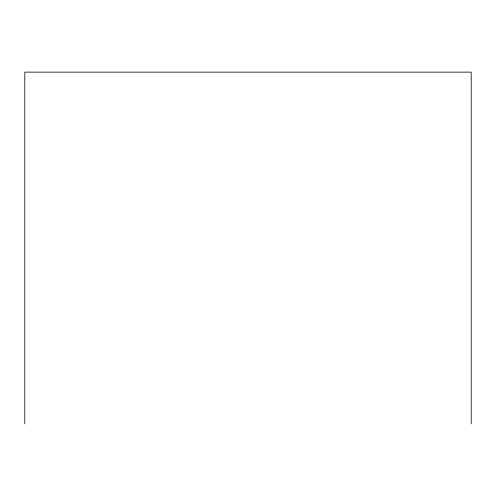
<?xml version="1.0" encoding="UTF-8"?>
<svg xmlns="http://www.w3.org/2000/svg" width="496" height="496" viewBox="0 0 496 496"><rect width="100%" height="100%" fill="white"/><g stroke="black" fill="none" stroke-linecap="round" stroke-linejoin="round"><path stroke-width="0.74" d="M471.2 423.869L471.2 72.131L24.8 72.131L24.8 423.869"/></g></svg>
